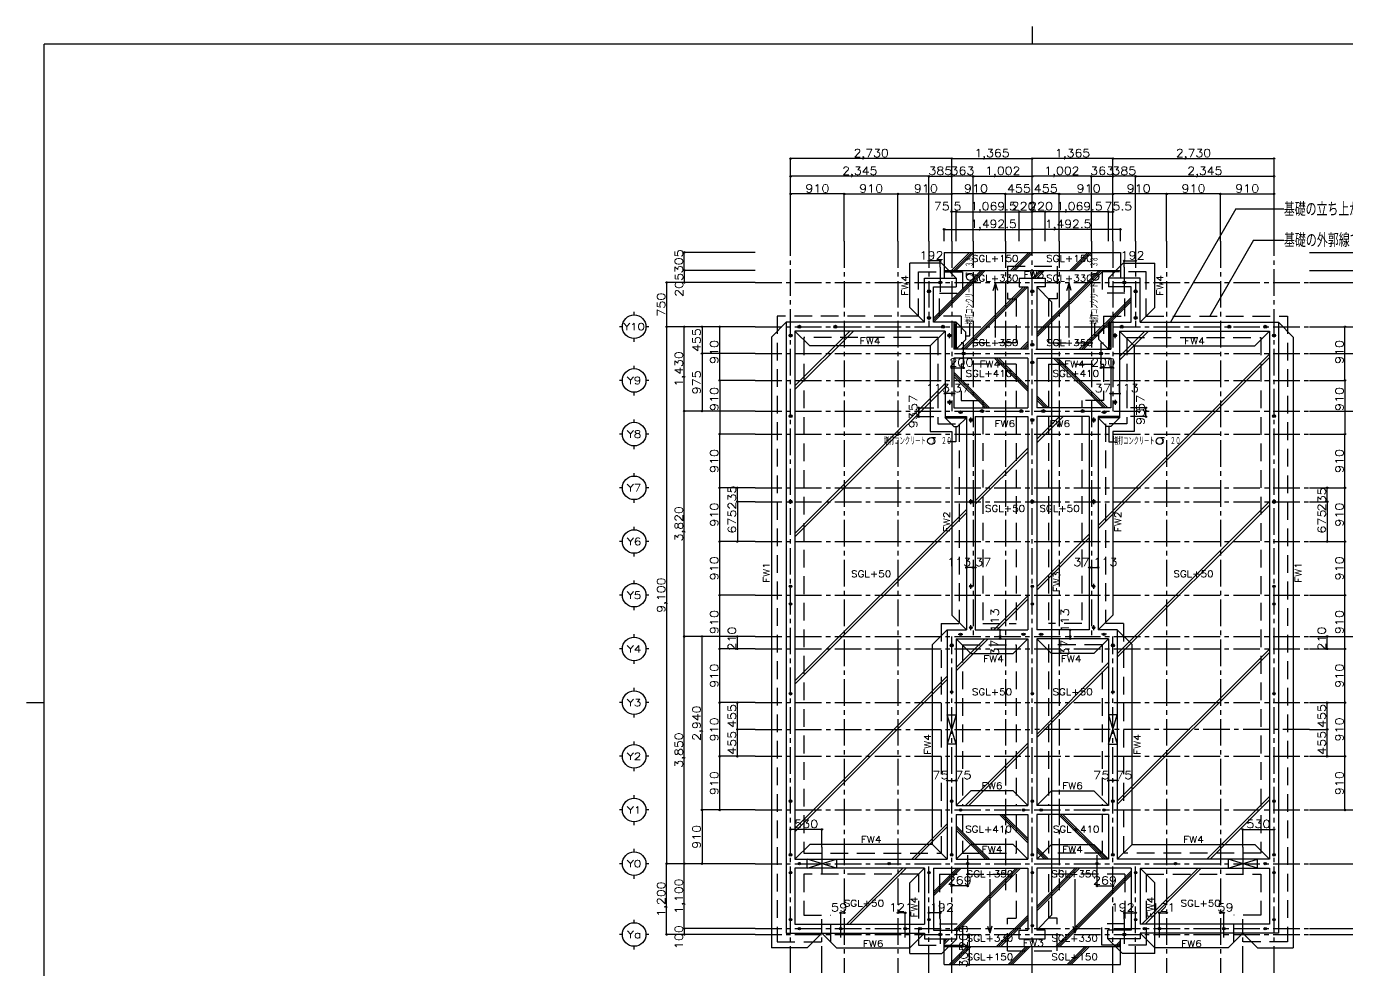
# Model space of a CAD drawing. Extents: x 1600 to 58398, y 1000 to 41598.
# Drawn here: x 1600 to 38870, y 14955 to 41598 of the extents above; entities that cross this region are included whole.
import ezdxf
from ezdxf.enums import TextEntityAlignment as Align

# ---------------------------------------------------------------- set-up
doc = ezdxf.new("R2010")
doc.units = 0
doc.header["$LTSCALE"] = 1000
doc.linetypes.add('CENTER2', pattern=[1.125, 0.75, -0.125, 0.125, -0.125])
doc.linetypes.add('DASHED', pattern=[0.75, 0.5, -0.25])
for name, color, linetype in [('1-10', 7, 'CONTINUOUS'), ('1-11', 7, 'CONTINUOUS'), ('1-12', 7, 'CONTINUOUS'), ('1-13', 7, 'CONTINUOUS'), ('1-14', 7, 'CONTINUOUS'), ('1-15', 7, 'CONTINUOUS'), ('1-175', 7, 'CONTINUOUS'), ('1-2', 7, 'CONTINUOUS'), ('1-21', 7, 'CONTINUOUS'), ('1-4', 7, 'CONTINUOUS'), ('1-49', 7, 'CONTINUOUS'), ('1-5', 7, 'CONTINUOUS'), ('1-6', 7, 'CONTINUOUS'), ('1-65', 7, 'CONTINUOUS'), ('1-67', 7, 'CONTINUOUS'), ('1-7', 7, 'CONTINUOUS'), ('1-8', 7, 'CONTINUOUS'), ('1-9', 7, 'CONTINUOUS')]:
    doc.layers.add(name, color=color, linetype=linetype)
doc.styles.get("Standard").update_dxf_attribs({"font": 'txt', "bigfont": 'BIGFONT'})

msp = doc.modelspace()

# ---------------------------------------------------------------- linework, layer by layer
at = {"layer": '1-10', "color": 1, "linetype": 'CONTINUOUS'}
for p, q in [((28897, 34141), (28960, 34341)), ((29023, 34141), (28960, 34341)), ((28960, 32810), (28960, 34341)), ((30973, 34141), (31036, 34341)), ((31099, 34141), (31036, 34341)), ((31036, 32810), (31036, 34341)), ((28795, 17513), (28795, 15982)), ((31201, 17513), (31201, 15982)), ((28732, 16182), (28795, 15982)), ((28858, 16182), (28795, 15982)), ((31138, 16182), (31201, 15982)), ((31264, 16182), (31201, 15982))]:
    msp.add_line(p, q, dxfattribs=at)
at = {"layer": '1-11', "color": 1, "linetype": 'CENTER2'}
for p, q in [((24689, 35531), (24689, 14864)), ((26206, 35531), (26206, 14864)), ((29239, 35531), (29239, 17196)), ((30756, 35531), (30756, 17196)), ((33789, 35531), (33789, 14864)), ((35306, 35531), (35306, 14864)), ((27401, 34795), (27401, 34104)), ((32594, 34795), (32594, 34104)), ((28056, 32164), (28056, 32664)), ((31939, 32164), (31939, 32664)), ((22174, 31597), (37823, 31597)), ((22174, 30081), (37823, 30081)), ((22174, 28564), (37823, 28564)), ((22174, 28172), (37823, 28172)), ((22174, 27047), (37823, 27047)), ((22174, 25531), (37823, 25531)), ((22174, 24014), (37823, 24014)), ((22174, 22497), (37823, 22497)), ((22174, 21739), (29998, 21739)), ((37822, 21739), (29998, 21739)), ((22174, 20981), (37823, 20981)), ((28171, 18187), (28171, 17596)), ((31824, 18187), (31824, 17596)), ((27401, 16378), (27401, 15688)), ((32594, 16378), (32594, 15688))]:
    msp.add_line(p, q, dxfattribs=at)
at = {"layer": '1-12', "color": 1, "linetype": 'CONTINUOUS'}
for p, q in [((24689, 36864), (23173, 36864)), ((24689, 35531), (24689, 36864)), ((24689, 36864), (26206, 36864)), ((26206, 36864), (27723, 36864)), ((26206, 35531), (26206, 36864)), ((29239, 36864), (27723, 36864)), ((29239, 35531), (29239, 36864)), ((29239, 36864), (29998, 36864)), ((30756, 36864), (29998, 36864)), ((30756, 35531), (30756, 36864)), ((30756, 36864), (32273, 36864)), ((33789, 36864), (32273, 36864)), ((35306, 36864), (33789, 36864)), ((33789, 35531), (33789, 36864)), ((35306, 36864), (36823, 36864)), ((35306, 35531), (35306, 36864)), ((27401, 34976), (27081, 34976)), ((27401, 34795), (27401, 34976)), ((32594, 34795), (32594, 34976)), ((32594, 34976), (32914, 34976)), ((21174, 31597), (21174, 33114)), ((38822, 31597), (38822, 33114)), ((28056, 31951), (28056, 32164)), ((31939, 31951), (31939, 32164)), ((27723, 31951), (28056, 31951)), ((32273, 31951), (31939, 31951)), ((22174, 31597), (21174, 31597)), ((21174, 31597), (21174, 30081)), ((37822, 31597), (38822, 31597)), ((38822, 31597), (38822, 30081)), ((22174, 30081), (21174, 30081)), ((21174, 28564), (21174, 30081)), ((37822, 30081), (38822, 30081)), ((38822, 28564), (38822, 30081)), ((22174, 28564), (21174, 28564)), ((21174, 27047), (21174, 28564)), ((21674, 28172), (21674, 28564)), ((37822, 28564), (38822, 28564)), ((38322, 28172), (38322, 28564)), ((38822, 27047), (38822, 28564)), ((22174, 28172), (21674, 28172)), ((21674, 28172), (21674, 27047)), ((37822, 28172), (38322, 28172)), ((38322, 28172), (38322, 27047)), ((22174, 27047), (21174, 27047)), ((21174, 25531), (21174, 27047)), ((37822, 27047), (38822, 27047)), ((38822, 25531), (38822, 27047)), ((22174, 25531), (21174, 25531)), ((21174, 24014), (21174, 25531)), ((37822, 25531), (38822, 25531)), ((38822, 24014), (38822, 25531)), ((21674, 24014), (21674, 24364)), ((38322, 24014), (38322, 24364)), ((22174, 24014), (21174, 24014)), ((21174, 22497), (21174, 24014)), ((37822, 24014), (38822, 24014)), ((38822, 22497), (38822, 24014)), ((22174, 22497), (21174, 22497)), ((21174, 20981), (21174, 22497)), ((21674, 21739), (21674, 22497)), ((37822, 22497), (38822, 22497)), ((38322, 21739), (38322, 22497)), ((38822, 20981), (38822, 22497)), ((22174, 21739), (21674, 21739)), ((21674, 20981), (21674, 21739)), ((37822, 21739), (38322, 21739)), ((38322, 20981), (38322, 21739)), ((22174, 20981), (21174, 20981)), ((21174, 19464), (21174, 20981)), ((37822, 20981), (38822, 20981)), ((38822, 19464), (38822, 20981)), ((28171, 17596), (28171, 17319)), ((31824, 17596), (31824, 17319)), ((28171, 17319), (27723, 17319)), ((31824, 17319), (32273, 17319)), ((27401, 16559), (27081, 16559)), ((27401, 16378), (27401, 16559)), ((32594, 16378), (32594, 16559)), ((32594, 16559), (32914, 16559))]:
    msp.add_line(p, q, dxfattribs=at)
at = {"layer": '1-12', "color": 7, "linetype": 'CONTINUOUS'}
for centre in [(23173, 36864), (24689, 36864), (26206, 36864), (27723, 36864), (29239, 36864), (29998, 36864), (30756, 36864), (32273, 36864), (33789, 36864), (35306, 36864), (36823, 36864), (27081, 34976), (27401, 34976), (32594, 34976), (32914, 34976), (21174, 33114), (38822, 33114), (27723, 31951), (28056, 31951), (31939, 31951), (32273, 31951), (21174, 31597), (38822, 31597), (21174, 30081), (38822, 30081), (21174, 28564), (21674, 28564), (38322, 28564), (38822, 28564), (21674, 28172), (38322, 28172), (21174, 27047), (21674, 27047), (38322, 27047), (38822, 27047), (21174, 25531), (38822, 25531), (21674, 24364), (38322, 24364), (21174, 24014), (21674, 24014), (38322, 24014), (38822, 24014), (21174, 22497), (21674, 22497), (38322, 22497), (38822, 22497), (21674, 21739), (38322, 21739), (21174, 20981), (21674, 20981), (38322, 20981), (38822, 20981), (21174, 19464), (38822, 19464), (27723, 17319), (28171, 17319), (31824, 17319), (32273, 17319), (27081, 16559), (27401, 16559), (32594, 16559), (32914, 16559)]:
    msp.add_circle(centre, 21, dxfattribs=at)
at = {"layer": '1-13', "color": 7, "linetype": 'CONTINUOUS'}
for p, q in [((26956, 33239), (26956, 34489)), ((26956, 34489), (27849, 34489)), ((27849, 34489), (27849, 34239)), ((29631, 34489), (29631, 34239)), ((29631, 34489), (30364, 34489)), ((30364, 34489), (30364, 34239)), ((32147, 34489), (32147, 34239)), ((33039, 34489), (32147, 34489)), ((33039, 33239), (33039, 34489)), ((27206, 33239), (27206, 34239)), ((27206, 34239), (27849, 34239)), ((29631, 34239), (29873, 34239)), ((29873, 34239), (29873, 32481)), ((30364, 34239), (30123, 34239)), ((30123, 34239), (30123, 32481)), ((32789, 34239), (32147, 34239)), ((32789, 33239), (32789, 34239)), ((23048, 33239), (23048, 17822)), ((26956, 33239), (23048, 33239)), ((27784, 33239), (27206, 33239)), ((27784, 33239), (27784, 32481)), ((32211, 33239), (32789, 33239)), ((32211, 33239), (32211, 32481)), ((33039, 33239), (36948, 33239)), ((36948, 33239), (36948, 17822)), ((23298, 32989), (23298, 18072)), ((27534, 32989), (23298, 32989)), ((27534, 32989), (27534, 30576)), ((32461, 32989), (36698, 32989)), ((32461, 32989), (32461, 30576)), ((36698, 32989), (36698, 18072)), ((29894, 32481), (27784, 32481)), ((30102, 32481), (32211, 32481)), ((29873, 32231), (27784, 32231)), ((27784, 32231), (27784, 30826)), ((29873, 32231), (29873, 30826)), ((30123, 32231), (32211, 32231)), ((30123, 32231), (30123, 30826)), ((32211, 32231), (32211, 30826)), ((27534, 30576), (28139, 30576)), ((27534, 30576), (27534, 30542)), ((27784, 30826), (29873, 30826)), ((28139, 30576), (28139, 24552)), ((28389, 30576), (29873, 30576)), ((28389, 30576), (28389, 24552)), ((29873, 30576), (29873, 24552)), ((32211, 30826), (30123, 30826)), ((30123, 30576), (30123, 24552)), ((31606, 30576), (30123, 30576)), ((31606, 30576), (31606, 24552)), ((32461, 30576), (31856, 30576)), ((31856, 30576), (31856, 24552)), ((32461, 30576), (32461, 30542)), ((27534, 30542), (28139, 30542)), ((32461, 30542), (31856, 30542)), ((27598, 24552), (28139, 24552)), ((27598, 24552), (27598, 18072)), ((27848, 24302), (29873, 24302)), ((27848, 24302), (27848, 19589)), ((28389, 24552), (29873, 24552)), ((29873, 24302), (29873, 19589)), ((31606, 24552), (30123, 24552)), ((32148, 24302), (30123, 24302)), ((30123, 24302), (30123, 19589)), ((32398, 24552), (31856, 24552)), ((32148, 24302), (32148, 19589)), ((32398, 24552), (32398, 18072)), ((27848, 19589), (29873, 19589)), ((32148, 19589), (30123, 19589)), ((27848, 19339), (29873, 19339)), ((27848, 19339), (27848, 18072)), ((29873, 19339), (29873, 18072)), ((32148, 19339), (30123, 19339)), ((30123, 19339), (30123, 18072)), ((32148, 19339), (32148, 18072)), ((23298, 18072), (27598, 18072)), ((27848, 18072), (29873, 18072)), ((32148, 18072), (30123, 18072)), ((36698, 18072), (32398, 18072)), ((26956, 17822), (23298, 17822)), ((26956, 17822), (26956, 16239)), ((27206, 17822), (27206, 16072)), ((27206, 17822), (29873, 17822)), ((29873, 17822), (29873, 16072)), ((30123, 17822), (30123, 16072)), ((32789, 17822), (30123, 17822)), ((32789, 17822), (32789, 16072)), ((33039, 17822), (33039, 16239)), ((33039, 17822), (36698, 17822)), ((27206, 16072), (27864, 16072)), ((27864, 15822), (27864, 16072)), ((29631, 16072), (29873, 16072)), ((29631, 15822), (29631, 16072)), ((30364, 16072), (30123, 16072)), ((30364, 15822), (30364, 16072)), ((32131, 15822), (32131, 16072)), ((32789, 16072), (32131, 16072)), ((26956, 15989), (26956, 15822)), ((26956, 15822), (27864, 15822)), ((29631, 15822), (30364, 15822)), ((33039, 15822), (32131, 15822)), ((33039, 15989), (33039, 15822))]:
    msp.add_line(p, q, dxfattribs=at)
at = {"layer": '1-13', "color": 214, "linetype": 'CONTINUOUS'}
for p, q in [((27848, 33239), (27784, 33239)), ((27784, 33193), (27831, 33239)), ((27784, 33145), (27848, 33209)), ((27848, 33239), (27848, 32481)), ((32148, 33239), (32148, 32481)), ((32148, 33239), (32211, 33239)), ((32211, 33145), (32148, 33209)), ((32211, 33193), (32165, 33239)), ((27784, 33098), (27848, 33162)), ((27784, 33051), (27848, 33114)), ((27784, 33004), (27848, 33067)), ((27784, 32957), (27848, 33020)), ((27784, 32910), (27848, 32973)), ((27784, 32863), (27848, 32926)), ((27784, 32815), (27848, 32879)), ((27784, 32768), (27848, 32832)), ((32211, 33098), (32148, 33162)), ((32211, 33051), (32148, 33114)), ((32211, 33004), (32148, 33067)), ((32211, 32957), (32148, 33020)), ((32211, 32910), (32148, 32973)), ((32211, 32863), (32148, 32926)), ((32211, 32815), (32148, 32879)), ((32211, 32768), (32148, 32832)), ((27784, 32721), (27848, 32785)), ((27784, 32674), (27848, 32737)), ((27784, 32627), (27848, 32690)), ((27784, 32580), (27848, 32643)), ((27784, 32533), (27848, 32596)), ((27784, 32485), (27848, 32549)), ((32211, 32721), (32148, 32785)), ((32211, 32674), (32148, 32737)), ((32211, 32627), (32148, 32690)), ((32211, 32580), (32148, 32643)), ((32211, 32533), (32148, 32596)), ((32211, 32485), (32148, 32549)), ((32148, 32502), (32169, 32481)), ((27534, 30550), (27560, 30576)), ((27574, 30542), (27607, 30576)), ((27621, 30542), (27654, 30576)), ((27668, 30542), (27701, 30576)), ((27715, 30542), (27749, 30576)), ((27762, 30542), (27796, 30576)), ((27809, 30542), (27843, 30576)), ((27857, 30542), (27890, 30576)), ((27904, 30542), (27937, 30576)), ((27951, 30542), (27984, 30576)), ((27998, 30542), (28031, 30576)), ((28045, 30542), (28079, 30576)), ((28092, 30542), (28126, 30576)), ((31903, 30542), (31870, 30576)), ((31950, 30542), (31917, 30576)), ((31998, 30542), (31964, 30576)), ((32045, 30542), (32011, 30576)), ((32092, 30542), (32059, 30576)), ((32139, 30542), (32106, 30576)), ((32186, 30542), (32153, 30576)), ((32233, 30542), (32200, 30576)), ((32280, 30542), (32247, 30576)), ((32328, 30542), (32294, 30576)), ((32375, 30542), (32341, 30576)), ((32422, 30542), (32388, 30576)), ((32461, 30550), (32436, 30576))]:
    msp.add_line(p, q, dxfattribs=at)
at = {"layer": '1-14', "color": 3, "linetype": 'CONTINUOUS'}
for p, q in [((27510, 35214), (27510, 34489)), ((27510, 35214), (32485, 35214)), ((32485, 35214), (32485, 34489)), ((27510, 34706), (32485, 34706)), ((27510, 15097), (27510, 15822)), ((32485, 15097), (32485, 15822)), ((27510, 15606), (32485, 15606)), ((27510, 15097), (32485, 15097))]:
    msp.add_line(p, q, dxfattribs=at)
at = {"layer": '1-15', "color": 214, "linetype": 'CONTINUOUS'}
for p, q in [((27848, 33239), (28123, 32964)), ((28236, 32860), (28236, 33217)), ((31760, 32860), (31760, 33217)), ((32148, 33239), (31873, 32964)), ((28123, 32756), (28123, 32964)), ((28123, 32860), (28236, 32860)), ((31873, 32860), (31760, 32860)), ((31873, 32756), (31873, 32964)), ((27848, 32481), (28123, 32756)), ((32148, 32481), (31873, 32756)), ((27534, 30542), (27784, 30292)), ((27784, 30292), (27889, 30292)), ((27837, 30292), (27837, 29866)), ((28139, 30542), (27889, 30292)), ((31856, 30542), (32106, 30292)), ((32211, 30292), (32106, 30292)), ((32159, 30292), (32159, 29866)), ((32461, 30542), (32211, 30292)), ((27837, 29866), (27608, 29866)), ((32159, 29866), (32388, 29866))]:
    msp.add_line(p, q, dxfattribs=at)
at = {"layer": '1-15', "color": 2, "linetype": 'CONTINUOUS'}
for centre in [(28241, 34522), (31775, 34522), (27143, 29885), (33594, 29885)]:
    msp.add_circle(centre, 100, dxfattribs=at)
at = {"layer": '1-175', "color": 7, "linetype": 'CONTINUOUS'}
for p, q in [((29998, 41598), (29998, 41099)), ((1600, 22497), (2102, 22497))]:
    msp.add_line(p, q, dxfattribs=at)
at = {"layer": '1-175', "color": 5, "linetype": 'CONTINUOUS'}
for p in [(2102, 1502), (57898, 41099)]:
    msp.add_line(p, (2102, 41099), dxfattribs=at)
at = {"layer": '1-2', "color": 1, "linetype": 'CENTER2'}
for p, q in [((27659, 32796), (27659, 32932)), ((32336, 32796), (32336, 32932)), ((27659, 31049), (27659, 30912)), ((32336, 31049), (32336, 30912)), ((28041, 30701), (27904, 30701)), ((28646, 30731), (28509, 30731)), ((29616, 30731), (29753, 30731)), ((30379, 30731), (30243, 30731)), ((31349, 30731), (31486, 30731)), ((31954, 30701), (32091, 30701)), ((28264, 30412), (28264, 30549)), ((31731, 30412), (31731, 30549)), ((28264, 28104), (28264, 28241)), ((31731, 28104), (31731, 28241)), ((28264, 25712), (28264, 25849)), ((31731, 25712), (31731, 25849)), ((28264, 24546), (28264, 24682)), ((31731, 24546), (31731, 24682)), ((27904, 24427), (28041, 24427)), ((29816, 24427), (29679, 24427)), ((30179, 24427), (30316, 24427)), ((32091, 24427), (31954, 24427))]:
    msp.add_line(p, q, dxfattribs=at)
at = {"layer": '1-2', "color": 3, "linetype": 'CONTINUOUS'}
for centre, radius in [((27401, 34364), 42), ((27401, 34364), 33), ((27401, 34364), 25), ((27401, 34364), 17), ((27401, 34364), 8), ((32594, 34364), 42), ((32594, 34364), 33), ((32594, 34364), 25), ((32594, 34364), 17), ((32594, 34364), 8), ((27081, 34114), 42), ((27081, 34114), 33), ((27081, 34114), 25), ((27081, 34114), 17), ((27081, 34114), 8), ((29998, 34114), 42), ((29998, 34114), 33), ((29998, 34114), 25), ((29998, 34114), 17), ((29998, 34114), 8), ((32914, 34114), 42), ((32914, 34114), 33), ((32914, 34114), 25), ((32914, 34114), 17), ((32914, 34114), 8), ((27081, 33364), 42), ((27081, 33364), 33), ((27081, 33364), 25), ((27081, 33364), 17), ((27081, 33364), 8), ((32914, 33364), 42), ((32914, 33364), 33), ((32914, 33364), 25), ((32914, 33364), 17), ((32914, 33364), 8), ((23173, 32864), 42), ((23173, 32864), 33), ((23173, 32864), 25), ((23173, 32864), 17), ((23173, 32864), 8), ((23423, 33114), 42), ((23423, 33114), 33), ((23423, 33114), 25), ((23423, 33114), 17), ((23423, 33114), 8), ((24439, 33114), 42), ((24439, 33114), 33), ((24439, 33114), 25), ((24439, 33114), 17), ((24439, 33114), 8), ((27473, 33114), 42), ((27473, 33114), 33), ((27473, 33114), 25), ((27473, 33114), 17), ((27473, 33114), 8), ((27659, 32864), 42), ((27659, 32864), 33), ((27659, 32864), 25), ((27659, 32864), 17), ((27659, 32864), 8), ((32336, 32864), 42), ((32336, 32864), 33), ((32336, 32864), 25), ((32336, 32864), 17), ((32336, 32864), 8), ((32523, 33114), 42), ((32523, 33114), 33), ((32523, 33114), 25), ((32523, 33114), 17), ((32523, 33114), 8), ((35556, 33114), 42), ((35556, 33114), 33), ((35556, 33114), 25), ((35556, 33114), 17), ((35556, 33114), 8), ((36573, 33114), 42), ((36573, 33114), 33), ((36573, 33114), 25), ((36573, 33114), 17), ((36573, 33114), 8), ((36823, 32864), 42), ((36823, 32864), 33), ((36823, 32864), 25), ((36823, 32864), 17), ((36823, 32864), 8), ((29998, 32606), 42), ((29998, 32606), 33), ((29998, 32606), 25), ((29998, 32606), 17), ((29998, 32606), 8), ((28056, 32356), 42), ((28056, 32356), 33), ((28056, 32356), 25), ((28056, 32356), 17), ((28056, 32356), 8), ((29998, 32106), 42), ((29998, 32106), 33), ((29998, 32106), 25), ((29998, 32106), 17), ((29998, 32106), 8), ((31939, 32356), 42), ((31939, 32356), 33), ((31939, 32356), 25), ((31939, 32356), 17), ((31939, 32356), 8), ((27659, 30981), 42), ((27659, 30981), 33), ((27659, 30981), 25), ((27659, 30981), 17), ((27659, 30981), 8), ((32336, 30981), 42), ((32336, 30981), 33), ((32336, 30981), 25), ((32336, 30981), 17), ((32336, 30981), 8), ((23173, 30589), 42), ((23173, 30589), 33), ((23173, 30589), 25), ((23173, 30589), 17), ((23173, 30589), 8), ((27973, 30701), 42), ((27973, 30701), 33), ((27973, 30701), 25), ((27973, 30701), 17), ((27973, 30701), 8), ((28578, 30731), 42), ((28578, 30731), 33), ((28578, 30731), 25), ((28578, 30731), 17), ((28578, 30731), 8), ((29684, 30731), 42), ((29684, 30731), 33), ((29684, 30731), 25), ((29684, 30731), 17), ((29684, 30731), 8), ((30311, 30731), 42), ((30311, 30731), 33), ((30311, 30731), 25), ((30311, 30731), 17), ((30311, 30731), 8), ((31418, 30731), 42), ((31418, 30731), 33), ((31418, 30731), 25), ((31418, 30731), 17), ((31418, 30731), 8), ((32023, 30701), 42), ((32023, 30701), 33), ((32023, 30701), 25), ((32023, 30701), 17), ((32023, 30701), 8), ((36823, 30589), 42), ((36823, 30589), 33), ((36823, 30589), 25), ((36823, 30589), 17), ((36823, 30589), 8), ((28264, 30481), 42), ((28264, 30481), 33), ((28264, 30481), 25), ((28264, 30481), 17), ((28264, 30481), 8), ((29998, 30481), 42), ((29998, 30481), 33), ((29998, 30481), 25), ((29998, 30481), 17), ((29998, 30481), 8), ((31731, 30481), 42), ((31731, 30481), 33), ((31731, 30481), 25), ((31731, 30481), 17), ((31731, 30481), 8), ((23173, 28172), 42), ((23173, 28172), 33), ((23173, 28172), 25), ((23173, 28172), 17), ((23173, 28172), 8), ((28264, 28172), 42), ((28264, 28172), 33), ((28264, 28172), 25), ((28264, 28172), 17), ((28264, 28172), 8), ((29998, 28172), 42), ((29998, 28172), 33), ((29998, 28172), 25), ((29998, 28172), 17), ((29998, 28172), 8), ((31731, 28172), 42), ((31731, 28172), 33), ((31731, 28172), 25), ((31731, 28172), 17), ((31731, 28172), 8), ((36823, 28172), 42), ((36823, 28172), 33), ((36823, 28172), 25), ((36823, 28172), 17), ((36823, 28172), 8), ((23173, 25781), 35), ((23173, 25781), 28), ((23173, 25781), 21), ((23173, 25781), 14), ((23173, 25781), 7), ((28264, 25781), 35), ((28264, 25781), 28), ((28264, 25781), 21), ((28264, 25781), 14), ((28264, 25781), 7), ((29998, 25781), 35), ((29998, 25781), 28), ((29998, 25781), 21), ((29998, 25781), 14), ((29998, 25781), 7), ((31731, 25781), 35), ((31731, 25781), 28), ((31731, 25781), 21), ((31731, 25781), 14), ((31731, 25781), 7), ((36823, 25781), 35), ((36823, 25781), 28), ((36823, 25781), 21), ((36823, 25781), 14), ((36823, 25781), 7), ((23173, 25281), 35), ((23173, 25281), 28), ((23173, 25281), 21), ((23173, 25281), 14), ((23173, 25281), 7), ((29998, 25281), 35), ((29998, 25281), 28), ((29998, 25281), 21), ((29998, 25281), 14), ((29998, 25281), 7), ((36823, 25281), 35), ((36823, 25281), 28), ((36823, 25281), 21), ((36823, 25281), 14), ((36823, 25281), 7), ((28264, 24614), 35), ((28264, 24614), 28), ((28264, 24614), 21), ((28264, 24614), 14), ((28264, 24614), 7), ((31731, 24614), 35), ((31731, 24614), 28), ((31731, 24614), 21), ((31731, 24614), 14), ((31731, 24614), 7), ((27973, 24427), 35), ((27973, 24427), 28), ((27973, 24427), 21), ((27973, 24427), 14), ((27973, 24427), 7), ((29748, 24427), 35), ((29748, 24427), 28), ((29748, 24427), 21), ((29748, 24427), 14), ((29748, 24427), 7), ((30248, 24427), 35), ((30248, 24427), 28), ((30248, 24427), 21), ((30248, 24427), 14), ((30248, 24427), 7), ((32023, 24427), 35), ((32023, 24427), 28), ((32023, 24427), 21), ((32023, 24427), 14), ((32023, 24427), 7), ((27723, 24114), 42), ((27723, 24114), 33), ((27723, 24114), 25), ((27723, 24114), 17), ((27723, 24114), 8), ((32273, 24114), 42), ((32273, 24114), 33), ((32273, 24114), 25), ((32273, 24114), 17), ((32273, 24114), 8), ((23173, 22747), 35), ((23173, 22747), 28), ((23173, 22747), 21), ((23173, 22747), 14), ((23173, 22747), 7), ((27723, 22797), 35), ((27723, 22797), 28), ((27723, 22797), 21), ((27723, 22797), 14), ((27723, 22797), 7), ((29998, 22747), 35), ((29998, 22747), 28), ((29998, 22747), 21), ((29998, 22747), 14), ((29998, 22747), 7), ((32273, 22797), 35), ((32273, 22797), 28), ((32273, 22797), 21), ((32273, 22797), 14), ((32273, 22797), 7), ((36823, 22747), 35), ((36823, 22747), 28), ((36823, 22747), 21), ((36823, 22747), 14), ((36823, 22747), 7), ((23173, 19714), 35), ((23173, 19714), 28), ((23173, 19714), 21), ((23173, 19714), 14), ((23173, 19714), 7), ((27723, 19714), 35), ((27723, 19714), 28), ((27723, 19714), 21), ((27723, 19714), 14), ((27723, 19714), 7), ((27973, 19464), 35), ((27973, 19464), 28), ((27973, 19464), 21), ((27973, 19464), 14), ((27973, 19464), 7), ((29748, 19464), 35), ((29748, 19464), 28), ((29748, 19464), 21), ((29748, 19464), 14), ((29748, 19464), 7), ((29998, 19714), 35), ((29998, 19714), 28), ((29998, 19714), 21), ((29998, 19714), 14), ((29998, 19714), 7), ((30248, 19464), 35), ((30248, 19464), 28), ((30248, 19464), 21), ((30248, 19464), 14), ((30248, 19464), 7), ((32023, 19464), 35), ((32023, 19464), 28), ((32023, 19464), 21), ((32023, 19464), 14), ((32023, 19464), 7), ((32273, 19714), 35), ((32273, 19714), 28), ((32273, 19714), 21), ((32273, 19714), 14), ((32273, 19714), 7), ((36823, 19714), 35), ((36823, 19714), 28), ((36823, 19714), 21), ((36823, 19714), 14), ((36823, 19714), 7), ((23173, 18197), 35), ((23173, 18197), 28), ((23173, 18197), 21), ((23173, 18197), 14), ((23173, 18197), 7), ((23423, 17947), 35), ((23423, 17947), 28), ((23423, 17947), 21), ((23423, 17947), 14), ((23423, 17947), 7), ((25956, 17947), 35), ((25956, 17947), 28), ((25956, 17947), 21), ((25956, 17947), 14), ((25956, 17947), 7), ((27723, 18197), 35), ((27723, 18197), 28), ((27723, 18197), 21), ((27723, 18197), 14), ((27723, 18197), 7), ((28171, 17947), 35), ((28171, 17947), 28), ((28171, 17947), 21), ((28171, 17947), 14), ((28171, 17947), 7), ((29998, 18197), 35), ((29998, 18197), 28), ((29998, 18197), 21), ((29998, 18197), 14), ((29998, 18197), 7), ((31824, 17947), 35), ((31824, 17947), 28), ((31824, 17947), 21), ((31824, 17947), 14), ((31824, 17947), 7), ((32273, 18197), 35), ((32273, 18197), 28), ((32273, 18197), 21), ((32273, 18197), 14), ((32273, 18197), 7), ((34039, 17947), 35), ((34039, 17947), 28), ((34039, 17947), 21), ((34039, 17947), 14), ((34039, 17947), 7), ((36573, 17947), 35), ((36573, 17947), 28), ((36573, 17947), 21), ((36573, 17947), 14), ((36573, 17947), 7), ((36823, 18197), 35), ((36823, 18197), 28), ((36823, 18197), 21), ((36823, 18197), 14), ((36823, 18197), 7), ((27081, 17697), 35), ((27081, 17697), 28), ((27081, 17697), 21), ((27081, 17697), 14), ((27081, 17697), 7), ((29998, 17697), 35), ((29998, 17697), 28), ((29998, 17697), 21), ((29998, 17697), 14), ((29998, 17697), 7), ((32914, 17697), 35), ((32914, 17697), 28), ((32914, 17697), 21), ((32914, 17697), 14), ((32914, 17697), 7), ((27081, 16364), 35), ((27081, 16364), 28), ((27081, 16364), 21), ((27081, 16364), 14), ((27081, 16364), 7), ((29998, 16197), 35), ((29998, 16197), 35), ((29998, 16197), 28), ((29998, 16197), 21), ((29998, 16197), 14), ((29998, 16197), 7), ((32914, 16364), 35), ((32914, 16364), 28), ((32914, 16364), 21), ((32914, 16364), 14), ((32914, 16364), 7), ((27401, 15947), 42), ((27401, 15947), 33), ((27401, 15947), 25), ((27401, 15947), 17), ((27401, 15947), 8), ((32594, 15947), 42), ((32594, 15947), 33), ((32594, 15947), 25), ((32594, 15947), 17), ((32594, 15947), 8)]:
    msp.add_circle(centre, radius, dxfattribs=at)
at = {"layer": '1-21', "color": 1, "linetype": 'CONTINUOUS'}
for p, q in [((24056, 18915), (23173, 18915)), ((24056, 18415), (24056, 18915)), ((35939, 18415), (35939, 18915)), ((35939, 18915), (36823, 18915)), ((20174, 16114), (20174, 17947)), ((23639, 17822), (23639, 18072)), ((24472, 18072), (24472, 17822)), ((35523, 18072), (35523, 17822)), ((36356, 17822), (36356, 18072)), ((24591, 16559), (24689, 16559)), ((24591, 16378), (24591, 16559)), ((26408, 16559), (26206, 16559)), ((26408, 16378), (26408, 16559)), ((33588, 16378), (33588, 16559)), ((33588, 16559), (33789, 16559)), ((35404, 16559), (35306, 16559)), ((35404, 16378), (35404, 16559)), ((22174, 16114), (20174, 16114)), ((20174, 16114), (20174, 15947)), ((37822, 16114), (39822, 16114))]:
    msp.add_line(p, q, dxfattribs=at)
at = {"layer": '1-21', "color": 1, "linetype": 'CENTER2'}
for p, q in [((24056, 18415), (24056, 17570)), ((35939, 18415), (35939, 17570)), ((24056, 14864), (24056, 16378)), ((24591, 15864), (24591, 16378)), ((26408, 15864), (26408, 16378)), ((33588, 15864), (33588, 16378)), ((35404, 15864), (35404, 16378)), ((35939, 14864), (35939, 16378))]:
    msp.add_line(p, q, dxfattribs=at)
at = {"layer": '1-21', "color": 214, "linetype": 'CONTINUOUS'}
for p, q in [((23639, 17822), (24472, 18072)), ((24472, 17822), (23639, 18072)), ((36356, 17822), (35523, 18072)), ((35523, 17822), (36356, 18072)), ((26344, 17822), (24761, 16239)), ((26436, 17822), (24851, 16239)), ((34678, 17822), (33094, 16239)), ((34769, 17822), (33185, 16239)), ((24473, 15572), (24056, 15989)), ((26539, 15572), (26956, 15989)), ((33456, 15572), (33039, 15989)), ((35523, 15572), (35939, 15989)), ((24473, 15572), (26539, 15572)), ((35523, 15572), (33456, 15572))]:
    msp.add_line(p, q, dxfattribs=at)
at = {"layer": '1-21', "color": 7, "linetype": 'CONTINUOUS'}
for p, q in [((23048, 17822), (23048, 15989)), ((23298, 17822), (23298, 16239)), ((36698, 17822), (36698, 16239)), ((36948, 17822), (36948, 15989)), ((23298, 16239), (26956, 16239)), ((36698, 16239), (33039, 16239)), ((23048, 15989), (26956, 15989)), ((36948, 15989), (33039, 15989))]:
    msp.add_line(p, q, dxfattribs=at)
for centre in [(23173, 18915), (24056, 18915), (35939, 18915), (36823, 18915), (24591, 16559), (24689, 16559), (26206, 16559), (26408, 16559), (33588, 16559), (33789, 16559), (35306, 16559), (35404, 16559), (20174, 16114), (20174, 15947)]:
    msp.add_circle(centre, 21, dxfattribs=at)
at = {"layer": '1-21', "color": 3, "linetype": 'CONTINUOUS'}
for centre, radius in [((23173, 17697), 35), ((23173, 17697), 28), ((23173, 17697), 21), ((23173, 17697), 14), ((23173, 17697), 7), ((36823, 17697), 35), ((36823, 17697), 28), ((36823, 17697), 21), ((36823, 17697), 14), ((36823, 17697), 7), ((23173, 16364), 35), ((23173, 16364), 28), ((23173, 16364), 21), ((23173, 16364), 14), ((23173, 16364), 7), ((23423, 16114), 35), ((23423, 16114), 28), ((23423, 16114), 21), ((23423, 16114), 14), ((23423, 16114), 7), ((24591, 16114), 35), ((24591, 16114), 28), ((24591, 16114), 21), ((24591, 16114), 14), ((24591, 16114), 7), ((26408, 16114), 35), ((26408, 16114), 28), ((26408, 16114), 21), ((26408, 16114), 14), ((26408, 16114), 7), ((26831, 16114), 35), ((26831, 16114), 28), ((26831, 16114), 21), ((26831, 16114), 14), ((26831, 16114), 7), ((33164, 16114), 35), ((33164, 16114), 28), ((33164, 16114), 21), ((33164, 16114), 14), ((33164, 16114), 7), ((33588, 16114), 35), ((33588, 16114), 28), ((33588, 16114), 21), ((33588, 16114), 14), ((33588, 16114), 7), ((35404, 16114), 35), ((35404, 16114), 28), ((35404, 16114), 21), ((35404, 16114), 14), ((35404, 16114), 7), ((36573, 16114), 35), ((36573, 16114), 28), ((36573, 16114), 21), ((36573, 16114), 14), ((36573, 16114), 7), ((36823, 16364), 35), ((36823, 16364), 28), ((36823, 16364), 21), ((36823, 16364), 14), ((36823, 16364), 7)]:
    msp.add_circle(centre, radius, dxfattribs=at)
at = {"layer": '1-4', "color": 214, "linetype": 'CONTINUOUS'}
for p, q in [((28229, 35214), (27720, 34706)), ((28288, 35214), (27779, 34706)), ((28347, 35214), (27838, 34706)), ((29896, 35214), (29386, 34706)), ((29954, 35214), (29445, 34706)), ((30013, 35214), (29504, 34706)), ((31562, 35214), (31053, 34706)), ((31621, 35214), (31112, 34706)), ((31680, 35214), (31171, 34706)), ((27206, 33361), (28554, 34706)), ((27206, 33243), (28671, 34706)), ((27206, 33302), (28612, 34706)), ((30003, 34489), (30220, 34706)), ((30061, 34489), (30278, 34706)), ((30121, 34489), (30338, 34706)), ((30123, 32886), (31945, 34706)), ((30123, 32826), (32004, 34706)), ((30123, 32945), (31887, 34706)), ((27991, 32481), (29753, 34239)), ((28051, 32481), (29811, 34239)), ((28110, 32481), (29870, 34239)), ((31325, 32481), (32789, 33943)), ((31384, 32481), (32789, 33885)), ((32203, 33239), (32789, 33825)), ((31443, 32481), (32148, 33184)), ((29658, 32481), (29873, 32695)), ((29718, 32481), (29873, 32636)), ((29777, 32481), (29873, 32577)), ((28932, 32231), (29873, 31291)), ((28991, 32231), (29873, 31351)), ((29051, 32231), (29873, 31411)), ((30598, 32231), (32006, 30826)), ((30658, 32231), (32066, 30826)), ((30717, 32231), (32126, 30826)), ((27784, 31831), (28793, 30826)), ((27784, 31772), (28733, 30826)), ((27784, 31712), (28673, 30826)), ((30123, 31161), (30459, 30826)), ((30123, 31102), (30399, 30826)), ((30123, 31042), (30339, 30826)), ((28792, 18072), (27848, 19014)), ((29071, 19339), (29873, 18539)), ((29130, 19339), (29873, 18598)), ((29189, 19339), (29873, 18657)), ((30738, 19339), (32007, 18072)), ((30797, 19339), (32066, 18072)), ((30856, 19339), (32125, 18072)), ((28733, 18072), (27848, 18956)), ((28673, 18072), (27848, 18897)), ((30123, 18408), (30459, 18072)), ((30123, 18349), (30399, 18072)), ((30123, 18289), (30340, 18072)), ((27879, 17822), (27206, 17151)), ((27933, 17822), (27206, 17096)), ((27993, 17822), (27206, 17037)), ((29545, 17822), (27792, 16072)), ((29600, 17822), (27848, 16072)), ((29660, 17822), (27864, 16029)), ((30123, 16735), (31212, 17822)), ((30123, 16680), (31267, 17822)), ((30123, 16620), (31326, 17822)), ((30658, 15606), (32789, 17734)), ((30714, 15606), (32789, 17679)), ((30774, 15606), (32789, 17619)), ((28991, 15606), (29873, 16486)), ((29048, 15606), (29873, 16430)), ((29107, 15606), (29873, 16371)), ((27541, 15822), (27510, 15791)), ((27598, 15822), (27510, 15735)), ((27657, 15822), (27510, 15676)), ((32324, 15606), (32485, 15766)), ((32381, 15606), (32485, 15710)), ((27648, 15097), (28157, 15606)), ((27707, 15097), (28216, 15606)), ((27766, 15097), (28275, 15606)), ((29314, 15097), (29823, 15606)), ((29373, 15097), (29882, 15606)), ((29432, 15097), (29941, 15606)), ((30981, 15097), (31490, 15606)), ((31040, 15097), (31549, 15606)), ((31099, 15097), (31608, 15606)), ((32440, 15606), (32485, 15651))]:
    msp.add_line(p, q, dxfattribs=at)
at = {"layer": '1-49', "color": 5, "linetype": 'CONTINUOUS'}
for p, q in [((35746, 36440), (33898, 33239)), ((35746, 36440), (37100, 36440)), ((36246, 35562), (35007, 33414)), ((36246, 35562), (37100, 35562))]:
    msp.add_line(p, q, dxfattribs=at)
at = {"layer": '1-5', "color": 1, "linetype": 'CONTINUOUS'}
for p, q in [((27598, 22156), (27848, 22156)), ((32398, 22156), (32148, 22156)), ((27848, 21322), (27598, 21322)), ((32148, 21322), (32398, 21322))]:
    msp.add_line(p, q, dxfattribs=at)
at = {"layer": '1-5', "color": 214, "linetype": 'CONTINUOUS'}
for p, q in [((27848, 21322), (27598, 22156)), ((27848, 22156), (27598, 21322)), ((32148, 21322), (32398, 22156)), ((32148, 22156), (32398, 21322))]:
    msp.add_line(p, q, dxfattribs=at)
at = {"layer": '1-6', "color": 1, "linetype": 'CONTINUOUS'}
for p, q in [((18758, 33448), (18758, 33531)), ((18424, 33114), (18341, 33114)), ((19174, 33114), (19091, 33114)), ((18758, 32689), (18758, 32773)), ((18758, 31931), (18758, 32014)), ((18424, 31597), (18341, 31597)), ((19174, 31597), (19091, 31597)), ((18758, 31172), (18758, 31256)), ((18758, 30415), (18758, 30498)), ((18424, 30081), (18341, 30081)), ((19174, 30081), (19091, 30081)), ((18758, 29656), (18758, 29740)), ((18758, 28898), (18758, 28981)), ((18424, 28564), (18341, 28564)), ((19174, 28564), (19091, 28564)), ((18758, 28139), (18758, 28223)), ((18758, 27381), (18758, 27464)), ((18424, 27047), (18341, 27047)), ((19174, 27047), (19091, 27047)), ((18758, 26622), (18758, 26706)), ((18758, 25865), (18758, 25948)), ((18424, 25531), (18341, 25531)), ((19174, 25531), (19091, 25531)), ((18758, 25106), (18758, 25190)), ((18758, 24348), (18758, 24431)), ((18424, 24014), (18341, 24014)), ((19174, 24014), (19091, 24014)), ((18758, 23589), (18758, 23673)), ((18758, 22831), (18758, 22914)), ((18424, 22497), (18341, 22497)), ((19174, 22497), (19091, 22497)), ((18758, 22072), (18758, 22156)), ((18758, 21315), (18758, 21398)), ((18424, 20981), (18341, 20981)), ((19174, 20981), (19091, 20981)), ((18758, 20556), (18758, 20640)), ((18758, 19798), (18758, 19881)), ((18424, 19464), (18341, 19464)), ((19174, 19464), (19091, 19464)), ((18758, 19039), (18758, 19123)), ((18758, 18281), (18758, 18364)), ((18424, 17947), (18341, 17947)), ((19174, 17947), (19091, 17947)), ((18758, 17522), (18758, 17606)), ((18758, 16281), (18758, 16364)), ((18424, 15947), (18341, 15947)), ((19174, 15947), (19091, 15947)), ((18758, 15522), (18758, 15606))]:
    msp.add_line(p, q, dxfattribs=at)
at = {"layer": '1-6', "color": 2, "linetype": 'CONTINUOUS'}
for centre in [(18758, 33114), (18758, 31597), (18758, 30081), (18758, 28564), (18758, 27047), (18758, 25531), (18758, 24014), (18758, 22497), (18758, 20981), (18758, 19464), (18758, 17947), (18758, 15947)]:
    msp.add_circle(centre, 333, dxfattribs=at)
at = {"layer": '1-65', "color": 3, "linetype": 'DASHED'}
for p, q in [((26781, 33414), (26781, 34664)), ((26781, 34664), (28024, 34664)), ((28024, 34664), (28024, 34064)), ((29298, 34822), (29298, 33906)), ((29298, 34822), (30698, 34822)), ((30698, 34822), (30698, 33906)), ((33214, 34664), (31972, 34664)), ((31972, 34664), (31972, 34064)), ((33214, 33414), (33214, 34664)), ((27381, 34064), (28024, 34064)), ((27381, 33414), (27381, 34064)), ((32614, 34064), (31972, 34064)), ((32614, 33414), (32614, 34064)), ((29298, 33906), (29539, 33906)), ((29539, 33906), (29539, 32656)), ((30698, 33906), (30456, 33906)), ((30456, 33906), (30456, 32656)), ((26781, 33414), (22798, 33414)), ((22798, 33414), (22798, 15739)), ((27993, 33414), (27381, 33414)), ((27993, 33414), (27993, 32656)), ((32003, 33414), (32614, 33414)), ((32003, 33414), (32003, 32656)), ((33214, 33414), (37198, 33414)), ((37198, 33414), (37198, 15739)), ((23548, 32814), (23548, 18247)), ((27326, 32814), (23548, 32814)), ((27326, 32814), (27326, 30367)), ((32669, 32814), (36448, 32814)), ((32669, 32814), (32669, 30367)), ((36448, 32814), (36448, 18247)), ((29539, 32656), (27993, 32656)), ((30456, 32656), (32003, 32656)), ((29539, 32056), (27993, 32056)), ((27993, 32056), (27993, 31034)), ((29539, 32056), (29539, 30826)), ((30456, 32056), (32003, 32056)), ((30456, 32056), (30456, 30826)), ((32003, 32056), (32003, 31034)), ((27993, 31034), (28598, 31034)), ((28598, 31034), (28598, 30826)), ((32003, 31034), (31398, 31034)), ((31398, 31034), (31398, 30826)), ((28598, 30576), (28598, 24727)), ((29539, 30576), (29539, 24727)), ((30456, 30576), (30456, 24727)), ((31398, 30576), (31398, 24727)), ((27326, 30367), (27931, 30367)), ((27931, 30367), (27931, 24727)), ((32669, 30367), (32064, 30367)), ((32064, 30367), (32064, 24727)), ((27423, 24727), (27931, 24727)), ((27423, 24727), (27423, 18247)), ((28598, 24727), (29539, 24727)), ((31398, 24727), (30456, 24727)), ((32573, 24727), (32064, 24727)), ((32573, 24727), (32573, 18247)), ((28023, 24127), (28023, 19589)), ((28023, 24127), (29539, 24127)), ((29539, 24127), (29539, 19589)), ((31973, 24127), (30456, 24127)), ((30456, 24127), (30456, 19589)), ((31973, 24127), (31973, 19589)), ((28023, 19339), (28023, 18247)), ((29539, 19339), (29539, 18247)), ((30456, 19339), (30456, 18247)), ((31973, 19339), (31973, 18247)), ((23548, 18247), (27423, 18247)), ((28023, 18247), (29539, 18247)), ((31973, 18247), (30456, 18247)), ((36448, 18247), (32573, 18247)), ((26781, 17647), (23548, 17647)), ((23548, 17647), (23548, 16489)), ((26781, 17647), (26781, 15647)), ((27381, 17647), (29539, 17647)), ((27381, 17647), (27381, 16247)), ((29539, 17647), (29539, 16406)), ((30456, 17647), (30456, 16406)), ((32614, 17647), (30456, 17647)), ((32614, 17647), (32614, 16247)), ((33214, 17647), (33214, 15647)), ((33214, 17647), (36448, 17647)), ((36448, 17647), (36448, 16489)), ((23548, 16489), (24306, 16489)), ((24306, 15739), (24306, 16489)), ((29298, 16406), (29539, 16406)), ((29298, 15489), (29298, 16406)), ((30698, 16406), (30456, 16406)), ((30698, 15489), (30698, 16406)), ((36448, 16489), (35689, 16489)), ((35689, 15739), (35689, 16489)), ((27381, 16247), (28039, 16247)), ((28039, 15647), (28039, 16247)), ((32614, 16247), (31956, 16247)), ((31956, 15647), (31956, 16247)), ((22798, 15739), (24306, 15739)), ((37198, 15739), (35689, 15739)), ((26781, 15647), (28039, 15647)), ((29298, 15489), (30698, 15489)), ((33214, 15647), (31956, 15647))]:
    msp.add_line(p, q, dxfattribs=at)
at = {"layer": '1-67', "color": 214, "linetype": 'CONTINUOUS'}
for p, q in [((23298, 31342), (24946, 32989)), ((23298, 31442), (24844, 32989)), ((32461, 32272), (33178, 32989)), ((32461, 32171), (33280, 32989)), ((31856, 27501), (36698, 32342)), ((31856, 27403), (36698, 32241)), ((23298, 27276), (27534, 31512)), ((23298, 27178), (27534, 31412)), ((30123, 29934), (30764, 30576)), ((30123, 29835), (30865, 30576)), ((28389, 28201), (29873, 29684)), ((28389, 28102), (29873, 29585)), ((32398, 23876), (36698, 28176)), ((32398, 23780), (36698, 28077)), ((23298, 23109), (28139, 27951)), ((23298, 23014), (28139, 27853)), ((30123, 25767), (31606, 27251)), ((30123, 25671), (31606, 27153)), ((28908, 24552), (29873, 25517)), ((29004, 24552), (29873, 25421)), ((27848, 23397), (28754, 24302)), ((27848, 23492), (28658, 24302)), ((32398, 19709), (36698, 24009)), ((32398, 19617), (36698, 23914)), ((30123, 21601), (32148, 23626)), ((30123, 21507), (32148, 23531)), ((23298, 18942), (27598, 23242)), ((23298, 18850), (27598, 23147)), ((28111, 19589), (29873, 21351)), ((28204, 19589), (29873, 21257)), ((36698, 19842), (34928, 18072)), ((36698, 19750), (35019, 18072)), ((26594, 18072), (27598, 19076)), ((26686, 18072), (27598, 18984))]:
    msp.add_line(p, q, dxfattribs=at)
at = {"layer": '1-7', "color": 214, "linetype": 'CONTINUOUS'}
for p, q in [((26539, 33656), (26539, 34906)), ((27432, 34906), (26539, 34906)), ((27432, 34906), (27849, 34489)), ((32563, 34906), (32147, 34489)), ((32563, 34906), (33456, 34906)), ((33456, 33656), (33456, 34906)), ((30539, 33822), (30123, 34239)), ((26539, 33656), (26956, 33239)), ((30539, 33822), (30539, 16489)), ((33456, 33656), (33039, 33239)), ((22631, 32823), (23048, 33239)), ((37364, 32823), (36948, 33239)), ((22631, 32823), (22631, 15572)), ((23714, 32572), (23298, 32989)), ((27118, 32572), (27534, 32989)), ((32878, 32572), (32461, 32989)), ((36281, 32572), (36698, 32989)), ((37364, 32823), (37364, 15572)), ((27118, 32572), (23714, 32572)), ((27118, 32572), (27118, 30159)), ((32878, 32572), (36281, 32572)), ((32878, 32572), (32878, 30159)), ((27118, 30159), (27723, 30159)), ((27723, 30159), (27723, 24969)), ((32878, 30159), (32273, 30159)), ((32273, 30159), (32273, 24969)), ((27723, 24969), (28139, 24552)), ((32273, 24969), (31856, 24552)), ((27181, 24136), (27598, 24552)), ((28264, 23886), (27848, 24302)), ((29456, 23886), (29873, 24302)), ((30539, 23886), (30123, 24302)), ((31731, 23886), (32148, 24302)), ((32814, 24136), (32398, 24552)), ((27181, 18489), (27181, 24136)), ((28264, 23886), (29456, 23886)), ((31731, 23886), (30539, 23886)), ((32814, 18489), (32814, 24136)), ((28264, 20006), (27848, 19589)), ((29456, 20006), (28264, 20006)), ((29456, 20006), (29873, 19589)), ((30539, 20006), (30123, 19589)), ((30539, 20006), (31731, 20006)), ((31731, 20006), (32148, 19589)), ((23714, 18489), (23298, 18072)), ((27181, 18489), (23714, 18489)), ((27181, 18489), (27598, 18072)), ((28264, 18489), (27848, 18072)), ((29456, 18489), (28264, 18489)), ((29456, 18489), (29873, 18072)), ((30539, 18489), (30123, 18072)), ((30539, 18489), (31731, 18489)), ((31731, 18489), (32148, 18072)), ((32814, 18489), (32398, 18072)), ((32814, 18489), (36281, 18489)), ((36281, 18489), (36698, 18072)), ((26539, 17406), (26956, 17822)), ((33456, 17406), (33039, 17822)), ((26539, 15406), (26539, 17406)), ((33456, 15406), (33456, 17406)), ((30539, 16489), (30123, 16072)), ((23639, 15572), (24056, 15989)), ((27448, 15406), (27864, 15822)), ((32548, 15406), (32131, 15822)), ((36356, 15572), (35939, 15989)), ((23639, 15572), (22631, 15572)), ((26539, 15406), (27448, 15406)), ((33456, 15406), (32548, 15406)), ((36356, 15572), (37364, 15572))]:
    msp.add_line(p, q, dxfattribs=at)
at = {"layer": '1-8', "color": 1, "linetype": 'CENTER2'}
for p, q in [((23173, 14864), (23173, 35531)), ((27081, 35531), (27081, 33114)), ((27723, 35531), (27723, 30731)), ((28328, 35531), (28328, 24364)), ((29998, 14864), (29998, 35531)), ((31668, 35531), (31668, 24364)), ((32273, 35531), (32273, 30731)), ((32914, 35531), (32914, 33114)), ((36823, 14864), (36823, 35531)), ((22173, 34364), (37823, 34364)), ((22173, 33114), (37823, 33114)), ((22173, 32356), (37823, 32356)), ((22173, 30731), (37823, 30731)), ((22173, 24364), (37823, 24364)), ((27723, 14864), (27723, 24364)), ((32273, 14864), (32273, 24364)), ((22173, 19464), (37823, 19464)), ((22173, 17947), (37823, 17947)), ((27081, 14864), (27081, 17947)), ((32914, 14864), (32914, 17947)), ((22173, 16114), (37823, 16114)), ((22173, 15947), (37823, 15947))]:
    msp.add_line(p, q, dxfattribs=at)
at = {"layer": '1-9', "color": 1, "linetype": 'CONTINUOUS'}
for p, q in [((23173, 35531), (23173, 37864)), ((27723, 37864), (23173, 37864)), ((27723, 37864), (29998, 37864)), ((27723, 35531), (27723, 37864)), ((29998, 35531), (29998, 37864)), ((32273, 37864), (29998, 37864)), ((32273, 35531), (32273, 37864)), ((32273, 37864), (36823, 37864)), ((36823, 35531), (36823, 37864)), ((27081, 37364), (23173, 37364)), ((27081, 35531), (27081, 37364)), ((27081, 37364), (27723, 37364)), ((28328, 37364), (27723, 37364)), ((28328, 37364), (29998, 37364)), ((28328, 35531), (28328, 37364)), ((31668, 37364), (29998, 37364)), ((31668, 37364), (32273, 37364)), ((31668, 35531), (31668, 37364)), ((32914, 37364), (32273, 37364)), ((32914, 35531), (32914, 37364)), ((32914, 37364), (36823, 37364)), ((27849, 36364), (27723, 36364)), ((27849, 35531), (27849, 36364)), ((27849, 36364), (29631, 36364)), ((29631, 36364), (29998, 36364)), ((29631, 35531), (29631, 36364)), ((30364, 36364), (29998, 36364)), ((30364, 35531), (30364, 36364)), ((32147, 36364), (30364, 36364)), ((32147, 35531), (32147, 36364)), ((32147, 36364), (32273, 36364)), ((27510, 35531), (27510, 35864)), ((27510, 35864), (29998, 35864)), ((32485, 35864), (29998, 35864)), ((32485, 35531), (32485, 35864)), ((20174, 34706), (20174, 35214)), ((22174, 35214), (20174, 35214)), ((37822, 35214), (39822, 35214)), ((20174, 34706), (20174, 34364)), ((22174, 34706), (20174, 34706)), ((37822, 34706), (39822, 34706)), ((19674, 34364), (19674, 33114)), ((22174, 34364), (19674, 34364)), ((37822, 34364), (40322, 34364)), ((19674, 33114), (19674, 17947)), ((22174, 33114), (19674, 33114)), ((20174, 30731), (20174, 33114)), ((20674, 33114), (20674, 32356)), ((37822, 33114), (40322, 33114)), ((22174, 32356), (20674, 32356)), ((20674, 32356), (20674, 30731)), ((37822, 32356), (39322, 32356)), ((27723, 31227), (27534, 31227)), ((27784, 31227), (27723, 31227)), ((32211, 31227), (32273, 31227)), ((32273, 31227), (32461, 31227)), ((22174, 30731), (20174, 30731)), ((20174, 24364), (20174, 30731)), ((26791, 30826), (27221, 30826)), ((26791, 30731), (26791, 30826)), ((26791, 30576), (26791, 30731)), ((26791, 30576), (27221, 30576)), ((33205, 30826), (32774, 30826)), ((33205, 30576), (32774, 30576)), ((33205, 30731), (33205, 30826)), ((33205, 30576), (33205, 30731)), ((37822, 30731), (39822, 30731)), ((28328, 26313), (28139, 26313)), ((28389, 26313), (28328, 26313)), ((31606, 26313), (31668, 26313)), ((31668, 26313), (31856, 26313)), ((22174, 24364), (20174, 24364)), ((20174, 17947), (20174, 24364)), ((20674, 19464), (20674, 24364)), ((29091, 24364), (29091, 24552)), ((29091, 24302), (29091, 24364)), ((31071, 24364), (31071, 24552)), ((31071, 24302), (31071, 24364)), ((37822, 24364), (39822, 24364)), ((27598, 20297), (27723, 20297)), ((27723, 20297), (27848, 20297)), ((32273, 20297), (32148, 20297)), ((32398, 20297), (32273, 20297)), ((22174, 19464), (20674, 19464)), ((20674, 19464), (20674, 17947)), ((37822, 19464), (39322, 19464)), ((19674, 15947), (19674, 17947)), ((22174, 17947), (19674, 17947)), ((37822, 17947), (40322, 17947)), ((22174, 15947), (19674, 15947)), ((28211, 15947), (28211, 15606)), ((37822, 15947), (40322, 15947)), ((28211, 15606), (28211, 15097))]:
    msp.add_line(p, q, dxfattribs=at)
at = {"layer": '1-9', "color": 7, "linetype": 'CONTINUOUS'}
for centre in [(23173, 37864), (27723, 37864), (29998, 37864), (32273, 37864), (36823, 37864), (23173, 37364), (27081, 37364), (27723, 37364), (28328, 37364), (29998, 37364), (31668, 37364), (32273, 37364), (32914, 37364), (36823, 37364), (27723, 36364), (27849, 36364), (29631, 36364), (29998, 36364), (30364, 36364), (32147, 36364), (32273, 36364), (27510, 35864), (29998, 35864), (32485, 35864), (20174, 35214), (20174, 34706), (19674, 34364), (20174, 34364), (19674, 33114), (20174, 33114), (20674, 33114), (20674, 32356), (27534, 31227), (27723, 31227), (27784, 31227), (32211, 31227), (32273, 31227), (32461, 31227), (20174, 30731), (20674, 30731), (26791, 30826), (26791, 30731), (26791, 30576), (33205, 30826), (33205, 30731), (33205, 30576), (28139, 26313), (28328, 26313), (28389, 26313), (31606, 26313), (31668, 26313), (31856, 26313), (20174, 24364), (20674, 24364), (29091, 24552), (29091, 24364), (29091, 24302), (31071, 24552), (31071, 24364), (31071, 24302), (27598, 20297), (27723, 20297), (27848, 20297), (32148, 20297), (32273, 20297), (32398, 20297), (20674, 19464), (19674, 17947), (20174, 17947), (20674, 17947), (19674, 15947), (28211, 15947), (28211, 15606), (28211, 15097)]:
    msp.add_circle(centre, 21, dxfattribs=at)

# ---------------------------------------------------------------- texts
at = {"layer": '1-10', "color": 2, "linetype": 'CONTINUOUS', "width": 1.141885}
for s, p in [('SGL+150', (28951, 35043)), ('SGL+150', (31045, 35043)), ('SGL+330', (28951, 34483)), ('SGL+330', (31045, 34483)), ('SGL+350', (28951, 32665)), ('SGL+350', (31045, 32665)), ('SGL+410', (28772, 31794)), ('SGL+410', (31224, 31794)), ('SGL+410', (28760, 18920)), ('SGL+410', (31236, 18920)), ('SGL+350', (28804, 17658)), ('SGL+350', (31192, 17658)), ('SGL+330', (28804, 15840)), ('SGL+330', (31192, 15840)), ('SGL+150', (28804, 15315)), ('SGL+150', (31192, 15315))]:
    msp.add_text(s, height=186.2, dxfattribs=at).set_placement(p, align=Align.MIDDLE_CENTER)
at = {"layer": '1-12', "color": 2, "linetype": 'CONTINUOUS', "width": 1.167902}
for s, p in [('910', (23931, 36906)), ('910', (25448, 36906)), ('910', (26994, 36906)), ('910', (28408, 36906)), ('455', (29619, 36906)), ('455', (30377, 36906)), ('910', (31588, 36906)), ('910', (33001, 36906)), ('910', (34548, 36906)), ('910', (36064, 36906)), ('192', (27154, 35017)), ('192', (32828, 35017)), ('200', (27996, 31993)), ('200', (31999, 31993)), ('269', (27947, 17361)), ('269', (32049, 17361)), ('192', (27446, 16601)), ('192', (32550, 16601))]:
    msp.add_text(s, height=226, dxfattribs=at).set_placement(p, align=Align.CENTER)
for s, p in [('910', (21132, 32401)), ('910', (38780, 32401)), ('910', (21132, 31073)), ('910', (38780, 31073)), ('910', (21132, 29322)), ('910', (38780, 29322)), ('235', (21632, 28288)), ('235', (38280, 28238)), ('910', (21132, 27806)), ('910', (38780, 27806)), ('675', (21632, 27610)), ('675', (38280, 27610)), ('910', (21132, 26289)), ('910', (38780, 26289)), ('910', (21132, 24772)), ('910', (38780, 24772)), ('210', (21632, 24304)), ('210', (38280, 24304)), ('910', (21132, 23256)), ('910', (38780, 23256)), ('455', (21632, 22118)), ('455', (38280, 22118)), ('910', (21132, 21739)), ('910', (38780, 21739)), ('455', (21632, 21360)), ('455', (38280, 21360)), ('910', (21132, 20222)), ('910', (38780, 20222))]:
    msp.add_text(s, height=226, rotation=90, dxfattribs=at).set_placement(p, align=Align.CENTER)
at = {"layer": '1-15', "color": 2, "linetype": 'CONTINUOUS', "width": 0.54188}
for p in [(28236, 34143), (31760, 34136)]:
    msp.add_text('増打コンクリート\u3000ア\u3000３８', height=194, rotation=90, dxfattribs=at).set_placement(p, align=Align.MIDDLE_CENTER)
for p in [(26766, 29879), (33229, 29879)]:
    msp.add_text('増打コンクリート\u3000ア\u3000２０', height=194, dxfattribs=at).set_placement(p, align=Align.MIDDLE_CENTER)
at = {"layer": '1-21', "color": 2, "linetype": 'CONTINUOUS'}
for s, width, p in [('530', 1.167902, (23614, 18956)), ('530', 1.167902, (36381, 18956)), ('59', 1.204067, (24546, 16601)), ('121', 1.167902, (26292, 16601)), ('121', 1.167902, (33703, 16601)), ('59', 1.204067, (35450, 16601))]:
    msp.add_text(s, height=226, dxfattribs=dict(at, width=width)).set_placement(p, align=Align.CENTER)
for s, width, p in [('1,100', 1.140498, (20132, 17031)), ('100', 1.167902, (20132, 15872))]:
    msp.add_text(s, height=226, rotation=90, dxfattribs=dict(at, width=width)).set_placement(p, align=Align.CENTER)
for s, width, p in [('SGL+50', 1.146642, (25245, 16828)), ('SGL+50', 1.146642, (34751, 16828)), ('FW6', 1.181082, (25506, 15688)), ('FW6', 1.181082, (34489, 15688))]:
    msp.add_text(s, height=186.2, dxfattribs=dict(at, width=width)).set_placement(p, align=Align.MIDDLE_CENTER)
at = {"layer": '1-49', "color": 5, "linetype": 'CONTINUOUS'}
for s, width, p in [('基礎の立ち上がり部分を表します。', 0.719995, (37100, 36240)), ('基礎の外郭線です。', 0.72606, (37100, 35362))]:
    msp.add_text(s, height=388, dxfattribs=dict(at, width=width)).set_placement(p)
at = {"layer": '1-6', "color": 2, "linetype": 'CONTINUOUS'}
for s, width, p in [('Y10', 1.203613, (18758, 33114)), ('Y9', 1.240884, (18758, 31597)), ('Y8', 1.240884, (18758, 30081)), ('Y7', 1.240884, (18758, 28564)), ('Y6', 1.240884, (18758, 27047)), ('Y5', 1.240884, (18758, 25531)), ('Y4', 1.240884, (18758, 24014)), ('Y3', 1.240884, (18758, 22497)), ('Y2', 1.240884, (18758, 20981)), ('Y1', 1.240884, (18758, 19464)), ('Y0', 1.240884, (18758, 17947)), ('Ya', 1.240884, (18758, 15947))]:
    msp.add_text(s, height=201.8, dxfattribs=dict(at, width=width)).set_placement(p, align=Align.MIDDLE_CENTER)
at = {"layer": '1-67', "color": 2, "linetype": 'CONTINUOUS', "width": 1.146642}
for p in [(29229, 27981), (30767, 27981), (25448, 26135), (34548, 26135), (28860, 22800), (31135, 22800)]:
    msp.add_text('SGL+50', height=186.2, dxfattribs=at).set_placement(p, align=Align.MIDDLE_CENTER)
at = {"layer": '1-7', "color": 2, "linetype": 'CONTINUOUS', "width": 1.181082}
for s, p in [('FW3', (30042, 34585)), ('FW4', (25416, 32714)), ('FW4', (34579, 32714)), ('FW4', (28803, 32060)), ('FW4', (31192, 32060)), ('FW6', (29223, 30376)), ('FW6', (30773, 30376)), ('FW4', (28901, 23736)), ('FW4', (31094, 23736)), ('FW6', (28860, 20148)), ('FW6', (31135, 20148)), ('FW4', (25448, 18631)), ('FW4', (34548, 18631)), ('FW4', (28860, 18352)), ('FW4', (31135, 18352)), ('FW3', (30027, 15705))]:
    msp.add_text(s, height=186.2, dxfattribs=at).set_placement(p, align=Align.MIDDLE_CENTER)
for s, p in [('FW4', (26398, 34281)), ('FW4', (33598, 34281)), ('FW2', (27581, 27602)), ('FW2', (32415, 27602)), ('FW1', (22489, 26172)), ('FW3', (30681, 25910)), ('FW1', (37506, 26172)), ('FW4', (27039, 21312)), ('FW4', (32956, 21312)), ('FW4', (26659, 16721)), ('FW4', (33337, 16721))]:
    msp.add_text(s, height=186.2, rotation=90, dxfattribs=at).set_placement(p, align=Align.MIDDLE_CENTER)
at = {"layer": '1-9', "color": 2, "linetype": 'CONTINUOUS'}
for s, width, p in [('2,730', 1.140498, (25448, 37906)), ('1,365', 1.140498, (28860, 37906)), ('1,365', 1.140498, (31135, 37906)), ('2,730', 1.140498, (34548, 37906)), ('2,345', 1.140498, (25127, 37406)), ('385', 1.167902, (27402, 37406)), ('363', 1.167902, (28025, 37406)), ('1,002', 1.140498, (29163, 37406)), ('1,002', 1.140498, (30833, 37406)), ('363', 1.167902, (31970, 37406)), ('385', 1.167902, (32594, 37406)), ('2,345', 1.140498, (34869, 37406)), ('75.5', 1.150623, (27609, 36406)), ('1,069.5', 1.129143, (28898, 36406)), ('220', 1.167902, (29752, 36406)), ('220', 1.167902, (30244, 36406)), ('1,069.5', 1.129143, (31327, 36406)), ('75.5', 1.150623, (32428, 36406)), ('1,492.5', 1.129143, (28902, 35906)), ('1,492.5', 1.129143, (31011, 35906)), ('113', 1.167902, (27332, 31269)), ('37', 1.204067, (28007, 31269)), ('37', 1.204067, (31989, 31269)), ('113', 1.167902, (32664, 31269)), ('113', 1.167902, (27933, 26355)), ('37', 1.204067, (28612, 26355)), ('37', 1.204067, (31384, 26355)), ('113', 1.167902, (32062, 26355)), ('75', 1.204067, (27404, 20339)), ('75', 1.204067, (28050, 20339)), ('75', 1.204067, (31946, 20339)), ('75', 1.204067, (32591, 20339))]:
    msp.add_text(s, height=226, dxfattribs=dict(at, width=width)).set_placement(p, align=Align.CENTER)
for s, width, p in [('305', 1.167902, (20132, 34960)), ('205', 1.167902, (20137, 34296)), ('750', 1.167902, (19632, 33739)), ('455', 1.167902, (20632, 32735)), ('1,430', 1.140498, (20132, 31922)), ('975', 1.167902, (20632, 31543)), ('57', 1.204067, (26749, 30960)), ('57', 1.204067, (33163, 30960)), ('93', 1.204067, (26749, 30479)), ('93', 1.204067, (33163, 30568)), ('3,820', 1.140498, (20132, 27547)), ('9,100', 1.140498, (19632, 25531)), ('113', 1.167902, (29050, 24820)), ('113', 1.167902, (31029, 24820)), ('37', 1.204067, (29050, 24046)), ('37', 1.204067, (31029, 24046)), ('2,940', 1.140498, (20632, 21914)), ('3,850', 1.140498, (20132, 21156)), ('910', 1.167902, (20632, 18706)), ('1,200', 1.140498, (19632, 16947)), ('205', 1.167902, (28169, 15875)), ('305', 1.167902, (28169, 15352))]:
    msp.add_text(s, height=226, rotation=90, dxfattribs=dict(at, width=width)).set_placement(p, align=Align.CENTER)

doc.saveas('drawing.dxf')
